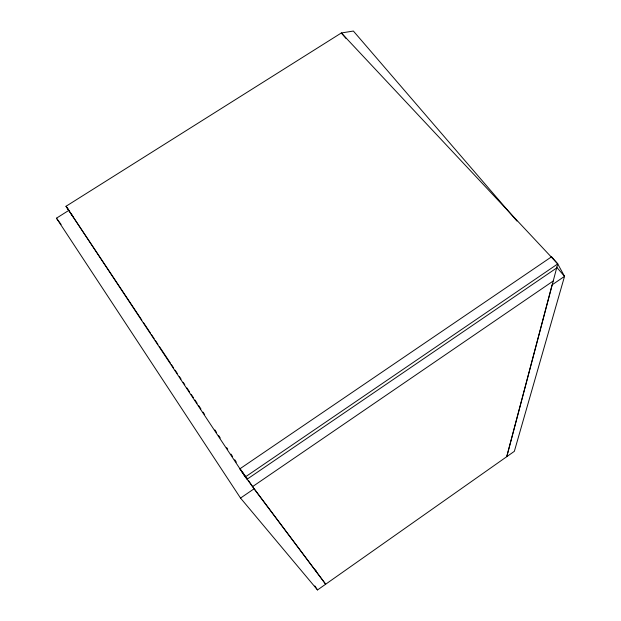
<?xml version="1.0" encoding="UTF-8"?>
<svg xmlns="http://www.w3.org/2000/svg" width="621" height="621" viewBox="0 0 621 621"><rect width="100%" height="100%" fill="white"/><g stroke="black" fill="none" stroke-linecap="round" stroke-linejoin="round"><path stroke-width="0.93" d="M557.743 263.909L245.342 476.936L66.043 206.257L341.356 32.96L557.743 263.909L506.744 456.683L552.123 284.845L564.536 276.353L557.743 263.909L551.595 256.776L239.931 468.793L245.342 476.936L325.668 584.206L254.067 488.812L248.4 480.32M68.815 210.395L56.464 218.181L240.529 498.073L317.517 589.95L514.351 451.327L564.536 276.353L556.595 267.131M252.584 486.608L553.226 281.002M240.529 498.073L254.067 488.812M556.672 267.969L247.065 479.233L242.229 471.968M516.936 221.06L353.38 31.05L341.356 32.96L346.099 38.51M239.931 468.793L245.66 476.47M315.468 570.031L316.625 571.584M56.464 218.181L61.083 224.422M70.204 212.498L73.542 217.241M69.389 211.008L66.043 206.257L141.836 320.149M143.451 322.571L150.429 333.058M151.508 334.672L154.187 338.709M155.266 340.324L157.951 344.36M159.558 346.782L170.301 362.92M171.373 364.535L173.523 367.764M175.13 370.186L177.28 373.407M179.43 376.637L181.037 379.058M183.187 382.288L184.794 384.709M186.944 387.939L189.63 391.967M191.237 394.389L193.387 397.619M195.002 400.04L197.144 403.27M198.759 405.692L200.909 408.921M203.051 412.142L204.666 414.564M214.866 429.903L216.481 432.317M218.623 435.546L220.238 437.968M226.681 447.656L227.752 449.27M230.973 454.106L232.588 456.528M234.738 459.757L236.345 462.179M246.545 477.51L247.624 479.125M314.839 585.921L317.517 589.95"/></g></svg>
